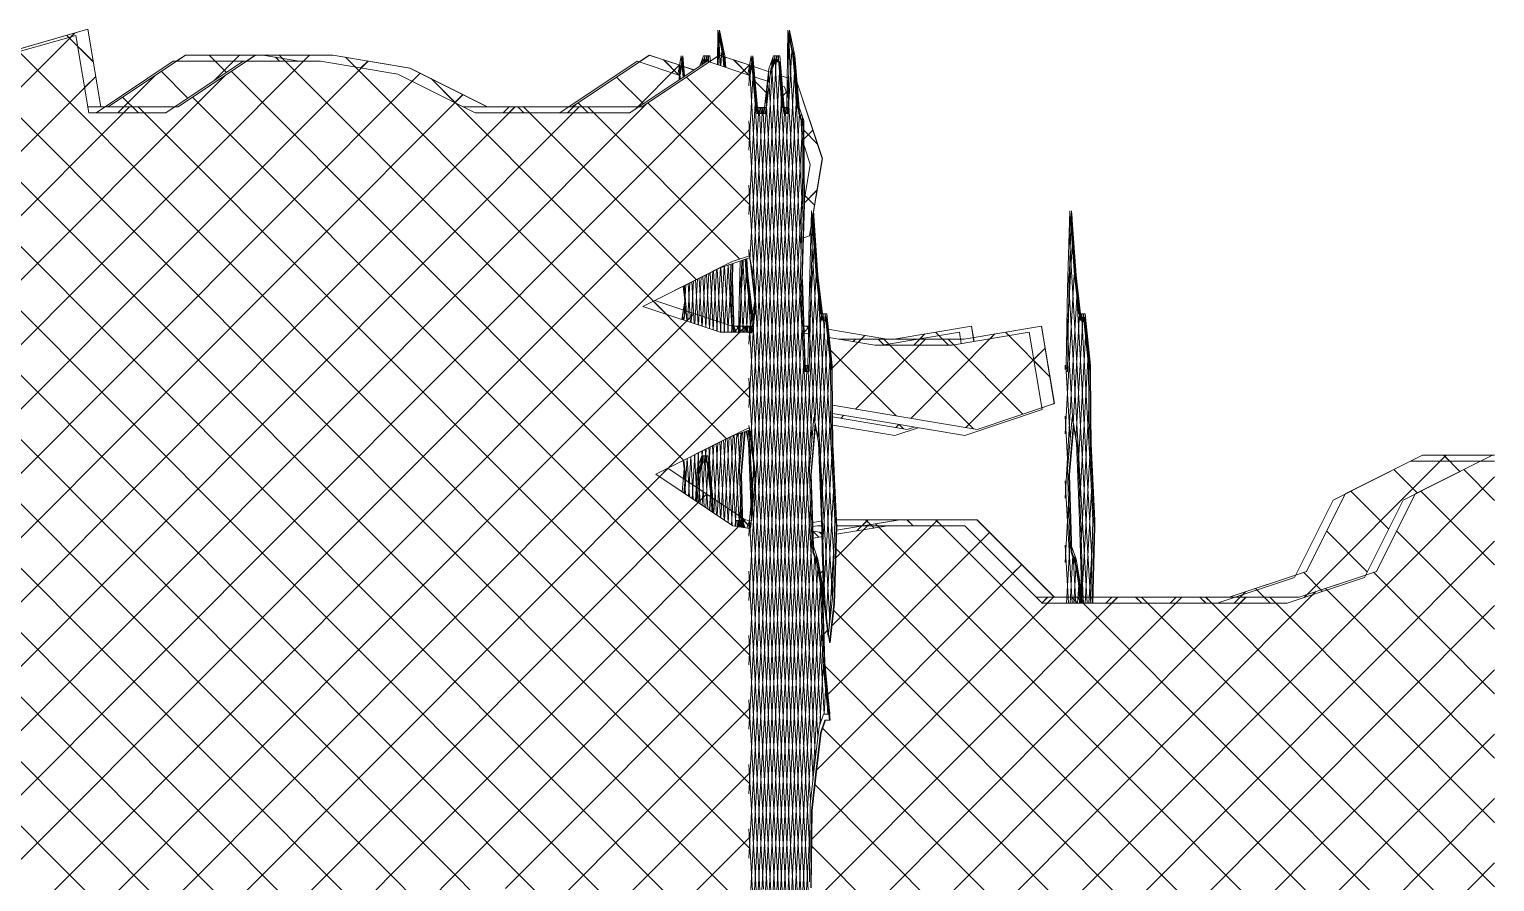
# Model space of a CAD drawing. Header units: millimetres. Extents: x -35517 to 139323, y -3702 to 5999.
# Drawn here: x 3886 to 5672, y 4961 to 5999 of the extents above; entities that cross this region are included whole.
import ezdxf

# ---------------------------------------------------------------- set-up
doc = ezdxf.new("R2010")
doc.units = ezdxf.units.MM
doc.layers.add('G-IMPT', color=8, linetype='Continuous', lineweight=5)
doc.layers.add('L-PLNT', color=71, linetype='Continuous', lineweight=5)

# ---------------------------------------------------------------- blocks, each defined once
blk = doc.blocks.new('SVA_Shades of Green Tree - Australian_Tree_based_on_Leopard_Tree_2901-V130-GENERAL NORTH ELEVATION')
at = {"layer": 'G-IMPT'}
for p, q in [((5153.4, 5747.5), (5154.8, 5771.2)), ((5156.8, 5768.1), (5157, 5771.2)), ((5179.6, 5304.6), (5153.6, 5753.8)), ((5150.2, 5613.9), (5157.2, 5735.5)), ((5159.3, 5732.4), (5159.5, 5735.5)), ((5148.5, 5506.4), (5159.7, 5699.9)), ((5175.3, 5299.8), (5152.1, 5701.6)), ((5161.8, 5696.8), (5161.9, 5699.9)), ((5148.5, 5427.9), (5162.7, 5673.7)), ((5181.2, 5355.2), (5162.8, 5673.3)), ((5164.7, 5669.4), (5165, 5673.7)), ((5165.7, 5660.6), (5165, 5673.3)), ((5158, 5521), (5150.8, 5645)), ((5158.3, 5519), (5166.1, 5652.3)), ((5161.7, 5499.4), (5170.6, 5652.3)), ((5167.8, 5644.9), (5168.3, 5652.3)), ((5179.6, 5461.4), (5168.5, 5652.3)), ((5171.2, 5644.9), (5170.8, 5652.3)), ((5172.4, 5644.9), (5172.8, 5652.3)), ((5163.9, 5458.3), (5173.5, 5624.4)), ((5175.5, 5620.4), (5175.7, 5624.4)), ((5165.7, 5411.3), (5176.4, 5595.9)), ((5177.1, 5582.5), (5176.3, 5597.1)), ((5178.4, 5591.9), (5178.6, 5595.9)), ((5179.3, 5582.5), (5178.5, 5597.1)), ((5148.5, 5584.8), (5148.8, 5589.4)), ((5154.7, 5499.6), (5149.5, 5589.4)), ((5150.7, 5584.9), (5151, 5589.4)), ((5167.3, 5360.2), (5177.6, 5537.4)), ((5152, 5468.2), (5148.5, 5527.6)), ((5181.8, 5461.4), (5180.4, 5486.2)), ((5168.8, 5307.9), (5178.7, 5479.2)), ((5180.8, 5477), (5181, 5479.2)), ((5157.2, 5299.8), (5148.5, 5449.1)), ((5172.9, 5299.8), (5180.8, 5436.5)), ((5182.9, 5434.2), (5183, 5436.5)), ((5148.5, 5349.5), (5152.7, 5422.5)), ((5152.6, 5299.8), (5148.5, 5370.7)), ((5150.2, 5299.8), (5154.3, 5370.2)), ((5170.8, 5299.8), (5167.3, 5359.9)), ((5177.4, 5299.8), (5181.8, 5375)), ((5154.7, 5299.8), (5158.1, 5358.3)), ((5161.7, 5299.8), (5158.4, 5357.5)), ((5159.3, 5299.8), (5161.7, 5342.2)), ((5160, 5352.2), (5160.3, 5358.3)), ((5161.1, 5349.1), (5160.6, 5357.5)), ((5163.6, 5337.2), (5163.9, 5342.2)), ((5165.5, 5313.1), (5164.8, 5324.3)), ((5167.7, 5313.1), (5167, 5324.3)), ((5163.8, 5299.8), (5165.1, 5322.6)), ((5167.1, 5317.6), (5167.3, 5322.6))]:
    blk.add_line(p, q, dxfattribs=at)
at = {"layer": 'G-IMPT', "flags": 128}
for points in [[(5179, 5299.8), (5179.8, 5306.3), (5182.5, 5400.7), (5178, 5495.1), (5177.1, 5589.4), (5170.7, 5652.3), (5165.2, 5652.3), (5159.8, 5699.5), (5154.3, 5778.1), (5151.6, 5683.8), (5149.7, 5589.4), (5148.5, 5589.4)], [(5179.4, 5582), (5179.3, 5589.4), (5172.9, 5652.3), (5167.4, 5652.3), (5162, 5699.5), (5156.5, 5778.1), (5156.3, 5770.7)], [(5165.9, 5299.8), (5165.2, 5322.1), (5159.8, 5353.5), (5154.3, 5369.3), (5151.6, 5463.6), (5157, 5526.5), (5162.5, 5495.1), (5166.1, 5400.7), (5168.9, 5306.3), (5169.6, 5299.8)], [(5184.7, 5397.6), (5184.7, 5400.7), (5180.2, 5493.9)], [(5168.1, 5299.8), (5167.4, 5322.1), (5162, 5353.5), (5156.5, 5369.3), (5154, 5457)]]:
    blk.add_lwpolyline(points, dxfattribs=at)
at = {"layer": 'L-PLNT'}
for p, q in [((5155.9, 5770.7), (5153.1, 5676.4)), ((5161.3, 5692.1), (5155.9, 5770.7)), ((5156.6, 5770.7), (5155.9, 5770.7)), ((5156.6, 5770.7), (5162.1, 5692.1)), ((5166.8, 5644.9), (5161.3, 5692.1)), ((5162.1, 5692.1), (5161.3, 5692.1)), ((5162.1, 5692.1), (5167.6, 5644.9)), ((5153.1, 5676.4), (5151.3, 5582)), ((5172.3, 5644.9), (5166.8, 5644.9)), ((5178.7, 5582), (5172.3, 5644.9)), ((5173, 5644.9), (5172.3, 5644.9)), ((5173, 5644.9), (5179.4, 5582)), ((5151.3, 5582), (5149.3, 5582)), ((5179.6, 5487.7), (5178.7, 5582)), ((5179.4, 5582), (5178.7, 5582)), ((5179.4, 5582), (5180.3, 5487.7)), ((5153.1, 5456.2), (5158.6, 5519.1)), ((5159.1, 5516.3), (5153.9, 5456.2)), ((5158.6, 5519.1), (5164.1, 5487.7)), ((5164.1, 5487.7), (5167.7, 5393.3)), ((5184.1, 5393.3), (5179.6, 5487.7)), ((5180.3, 5487.7), (5179.6, 5487.7)), ((5180.3, 5487.7), (5184.9, 5393.3)), ((5155.9, 5361.9), (5153.1, 5456.2)), ((5153.9, 5456.2), (5153.1, 5456.2)), ((5153.9, 5456.2), (5156.6, 5361.9)), ((5167.7, 5393.3), (5170.4, 5299.8)), ((5181.4, 5299.8), (5184.1, 5393.3)), ((5184.9, 5393.3), (5182.2, 5299.8)), ((5184.9, 5393.3), (5184.1, 5393.3)), ((5161.3, 5346.1), (5155.9, 5361.9)), ((5156.6, 5361.9), (5155.9, 5361.9)), ((5156.6, 5361.9), (5162.1, 5346.1)), ((5166.8, 5314.7), (5161.3, 5346.1)), ((5162.1, 5346.1), (5161.3, 5346.1)), ((5162.1, 5346.1), (5167.6, 5314.7)), ((5167.2, 5299.8), (5166.8, 5314.7)), ((5167.6, 5314.7), (5166.8, 5314.7)), ((5167.6, 5314.7), (5168, 5299.8))]:
    blk.add_line(p, q, dxfattribs=at)
blk = doc.blocks.new('SVA_Shades of Green Tree - Australian_Tree_based_on_Leopard_Tree_2901-V131-GENERAL NORTH ELEVATION')
at = {"layer": 'G-IMPT'}
for p, q in [((3676.2, 5728.9), (3941.3, 5994.5)), ((3934.1, 5989.3), (3931.6, 5991.8)), ((3964.1, 5959.5), (3931.8, 5991.8)), ((3936.7, 5990.1), (3941.2, 5994.5)), ((4810, 5958.6), (4811.9, 5991)), ((4826.7, 5728.1), (4811.4, 5993.7)), ((4814.1, 5984.2), (4813.6, 5993.7)), ((4813.8, 5985.7), (4814.1, 5991)), ((3373.5, 5112), (4227.7, 5967.7)), ((4763.8, 5080), (3870.9, 5974.4)), ((3963.9, 5959.5), (3944.8, 5978.6)), ((4198, 5960.3), (4190.6, 5967.7)), ((4683.5, 5474.1), (4190.7, 5967.7)), ((4220.2, 5960.3), (4227.6, 5967.7)), ((4763, 5067.7), (4815.4, 5973.5)), ((4768.3, 5473.2), (4796.9, 5966.9)), ((4844.3, 5111.2), (4794.7, 5966.9)), ((4797.4, 5959.5), (4797, 5966.9)), ((4798.7, 5959.5), (4799.1, 5966.9)), ((4817.4, 5968.2), (4817.7, 5973.5)), ((3425.7, 5085.9), (4298.9, 5960.5)), ((3495.6, 4685.3), (4763.6, 5955.5)), ((4763.8, 5001.5), (3818.5, 5948.4)), ((4763.8, 5315.3), (4132.1, 5948)), ((4283.3, 5953.3), (4271.5, 5965.1)), ((4735.7, 5500.2), (4271.6, 5965.1)), ((4290.3, 5952.1), (4298.7, 5960.5)), ((4762.9, 5943.4), (4744.5, 5961.8)), ((4763.6, 5942.9), (4744.7, 5961.8)), ((4754.3, 5946.3), (4763.5, 5955.5)), ((4763, 5930.4), (4764.8, 5961)), ((4837.2, 4684.5), (4763.7, 5954.7)), ((4765.3, 5499.4), (4792.2, 5964.2)), ((4766, 5951.8), (4765.9, 5954.7)), ((4766.6, 5955.3), (4767, 5961)), ((4768.6, 5953.8), (4790.2, 5946.6)), ((4768.6, 5953.8), (4790.2, 5946.6)), ((4841.3, 5085), (4790.6, 5959.7)), ((4793.1, 5954.9), (4792.8, 5959.7)), ((4794, 5957.5), (4794.4, 5964.2)), ((3321.3, 5138.2), (4125, 5943.3)), ((3477.9, 5059.8), (4362.5, 5945.8)), ((3643.1, 5617.4), (3967, 5941.8)), ((3953.2, 5928.2), (3966.9, 5941.8)), ((4352.5, 5936), (4362.3, 5945.8)), ((4405.2, 5909.6), (4375.8, 5939.1)), ((4763.8, 5550.5), (4375.9, 5939.1)), ((4763.8, 5864.3), (4687.1, 5941)), ((4763, 4989.3), (4818.5, 5947.5)), ((4763, 5303), (4800.3, 5947.1)), ((4763, 5852), (4768.1, 5940.2)), ((4763, 5538.3), (4786.2, 5938.2)), ((4770.1, 5936.6), (4770.3, 5940.2)), ((4786.5, 5919.9), (4770.1, 5936.3)), ((4838.2, 5058.9), (4786.9, 5945)), ((4788.1, 5934.1), (4788.4, 5938.2)), ((4789.2, 5943.7), (4789.1, 5945)), ((4847.3, 5137.3), (4800.7, 5942.4)), ((4802.3, 5943.5), (4802.5, 5947.1)), ((4802.4, 5942.6), (4811.5, 5939.5)), ((4802.4, 5942.5), (4811.5, 5939.5)), ((4804, 5924.3), (4802.9, 5942.4)), ((4828.7, 5616.5), (4809.9, 5941)), ((4828.3, 5780.4), (4818.8, 5944.3)), ((4820.5, 5943.9), (4820.7, 5947.5)), ((4822, 5926.2), (4821, 5944.3)), ((3495.7, 4999.1), (4414.7, 5919.7)), ((4741.3, 4945.6), (3771.6, 5917)), ((4763.8, 5236.8), (4085.1, 5916.6)), ((4404.7, 5909.8), (4414.5, 5919.7)), ((4763, 5224.6), (4803, 5915.8)), ((4765, 4944.8), (4821.2, 5916.2)), ((4837.2, 4998.3), (4783.9, 5918.8)), ((4786.2, 5917.5), (4786.1, 5918.8)), ((4804.5, 5918), (4811.4, 5924.9)), ((4805, 5912.2), (4805.2, 5915.8)), ((4808.7, 5922.3), (4811.4, 5925)), ((4823.2, 5912.5), (4823.4, 5916.2)), ((3260.9, 5156.1), (4008.3, 5904.8)), ((3353.9, 4778.7), (4478.1, 5904.8)), ((3398.1, 4744.6), (4556.4, 5904.8)), ((3442.3, 4710.4), (4638.4, 5908.5)), ((4689.1, 4919.5), (3712.3, 5898)), ((4000.8, 5897.4), (4008.2, 5904.8)), ((4025.9, 5897.4), (4018.5, 5904.8)), ((4763.8, 5158.4), (4018.6, 5904.8)), ((4470.6, 5897.4), (4478, 5904.8)), ((4495.7, 5897.4), (4488.3, 5904.8)), ((4698.8, 5694.1), (4488.4, 5904.8)), ((4548.9, 5897.4), (4556.3, 5904.8)), ((4574, 5897.4), (4566.6, 5904.8)), ((4752, 5719.2), (4566.7, 5904.8)), ((4763.8, 5785.8), (4640.1, 5909.7)), ((4763, 5773.6), (4770.8, 5908.8)), ((4763, 5146.2), (4806.9, 5904)), ((4764.3, 5718.3), (4775.1, 5904)), ((4767.4, 5693.2), (4779.6, 5904)), ((4768, 4918.7), (4824.6, 5897.1)), ((4840.3, 4709.6), (4770.9, 5907.7)), ((4772.8, 5905.2), (4773, 5908.8)), ((4773.8, 5896.6), (4773.1, 5907.7)), ((4842.9, 4743.7), (4775.7, 5904)), ((4776.9, 5896.6), (4777.3, 5904)), ((4778.3, 5896.6), (4777.9, 5904)), ((4845.4, 4777.9), (4780.2, 5904)), ((4781.4, 5896.6), (4781.8, 5904)), ((4782.9, 5896.6), (4782.4, 5904)), ((4809.8, 5896.6), (4806, 5900.3)), ((4850.8, 5155.2), (4807.5, 5904)), ((4808.7, 5896.6), (4809.1, 5904)), ((4810.1, 5896.6), (4809.7, 5904)), ((4826.5, 5891.1), (4826.9, 5897.1)), ((3874.5, 4986.5), (4763.8, 5877.2)), ((4815.2, 4985.6), (4763, 5887.8)), ((4828, 5863.7), (4826.3, 5892.3)), ((4829, 5883.9), (4828.5, 5892.3)), ((4638.6, 4891.6), (3656.7, 5875.2)), ((4770.9, 4890.8), (4827.9, 5874.3)), ((4846.9, 5859.4), (4830.1, 5876.2)), ((4846.8, 5859.4), (4830.1, 5876.1)), ((4830.2, 5865.5), (4841.1, 5876.4)), ((4830.2, 5865.3), (4841.2, 5876.4)), ((4588.5, 4863.4), (3645.5, 5808)), ((4811.9, 4965), (4763, 5809.3)), ((4773.8, 4862.5), (4828.5, 5807.1)), ((3932.2, 4965.8), (4763.8, 5798.8)), ((4843.2, 5784.7), (4830.9, 5797)), ((4831, 5787.8), (4846.1, 5803)), ((4831, 5787.7), (4846.3, 5803)), ((4843.1, 5784.7), (4831.6, 5796.2)), ((4838.7, 5747.5), (4840.1, 5771.2)), ((4842.1, 5768.1), (4842.3, 5771.2)), ((4864.9, 5304.6), (4838.9, 5753.8)), ((4835.5, 5613.9), (4842.5, 5735.5)), ((4844.6, 5732.4), (4844.8, 5735.5)), ((4763.4, 5723.6), (4763, 5730.9)), ((4198.6, 4861.9), (3361.1, 5700.7)), ((4796.4, 4861), (4845, 5699.9)), ((4861.9, 5278.5), (4837.4, 5701.6)), ((4847.1, 5697.4), (4847.2, 5699.9)), ((4381.1, 4992.7), (3684.7, 5690.3)), ((4785.8, 4991.9), (4826.2, 5689.4)), ((4828.4, 5688.1), (4828.5, 5689.4)), ((4180.1, 4801.9), (3309, 5674.5)), ((4662.4, 5651.9), (4646.5, 5667.9)), ((4797.5, 4801), (4848, 5673.7)), ((4866.5, 5355.2), (4848.1, 5673.3)), ((4850, 5669.4), (4850.3, 5673.7)), ((4851, 5660.6), (4850.3, 5673.3)), ((3956, 4911.2), (4696.4, 5652.9)), ((4687.1, 5643.7), (4696.3, 5652.9)), ((4810.5, 4910.4), (4767.6, 5652.1)), ((4769.9, 5649.2), (4769.8, 5652.1)), ((4843.3, 5521), (4836.1, 5645)), ((4843.6, 5519), (4851.3, 5652.3)), ((4847, 5499.4), (4855.9, 5652.3)), ((4853.1, 5644.9), (4853.6, 5652.3)), ((4864.9, 5461.4), (4853.8, 5652.3)), ((4856.5, 5644.9), (4856.1, 5652.3)), ((4857.7, 5644.9), (4858.1, 5652.3)), ((4312.3, 4983.2), (3656.2, 5640.4)), ((3950.8, 4827.6), (4759.3, 5637.4)), ((4751.8, 5630.1), (4759.2, 5637.4)), ((4762.6, 5630.1), (4755.2, 5637.4)), ((4763.8, 5629), (4755.3, 5637.4)), ((4759.2, 5630.1), (4759.6, 5636.6)), ((4759.7, 5630.1), (4759.4, 5636.5)), ((4761.4, 5630.1), (4761.8, 5636.6)), ((4762, 5630.1), (4761.6, 5636.5)), ((4762.9, 5615.6), (4764.1, 5636.6)), ((4810.8, 4826.7), (4763.9, 5636.6)), ((4765.9, 5629.2), (4766.4, 5636.6)), ((4766.5, 5629.6), (4766.1, 5636.6)), ((4789.8, 4982.4), (4827.9, 5639.5)), ((4830, 5638.2), (4830.1, 5639.5)), ((4830.1, 5637.4), (4836.9, 5637.4)), ((4830.1, 5637.4), (4837, 5637.4)), ((4830.3, 5630.3), (4837.4, 5637.4)), ((4830.3, 5630.1), (4837.5, 5637.4)), ((4837.6, 5633.3), (4833.5, 5637.4)), ((4837.6, 5633.4), (4833.6, 5637.4)), ((4960.4, 5525.1), (5063, 5628)), ((5057, 5622), (5062.9, 5628)), ((5079.9, 5625.9), (5075.7, 5630.1)), ((5130, 5575.8), (5075.8, 5630.1)), ((4830.9, 5616.5), (4830.6, 5621.6)), ((4849.2, 5458.3), (4858.8, 5624.4)), ((4860.8, 5620.4), (4861, 5624.4)), ((4942.8, 5528.1), (4861.9, 5609.1)), ((4864.3, 5585.8), (4904.6, 5626.2)), ((4893.2, 5536.3), (4978.5, 5621.7)), ((4896.1, 5617.7), (4904.5, 5626.2)), ((4934.9, 5614.3), (4926.7, 5622.5)), ((5036.8, 5512.4), (4926.9, 5622.5)), ((4971, 5614.3), (4978.4, 5621.7)), ((5011.9, 5615.6), (5005.8, 5621.7)), ((5097.2, 5530.3), (5005.9, 5621.7)), ((5027.5, 5513.9), (5124.2, 5610.8)), ((5110.4, 5597.2), (5124.1, 5610.8)), ((4851, 5411.3), (4861.7, 5595.9)), ((4862.4, 5582.5), (4861.6, 5597.1)), ((4863.7, 5591.9), (4863.9, 5595.9)), ((4864.6, 5582.5), (4863.8, 5597.1)), ((5129.9, 5575.8), (5110.8, 5595)), ((4231.4, 4907.3), (3549.7, 5590.3)), ((4271.9, 4945.3), (3627.7, 5590.5)), ((4769.3, 5464.2), (4763, 5574.1)), ((4792.2, 4944.4), (4829.5, 5589.6)), ((4794.5, 4906.5), (4834.1, 5589.4)), ((4837.2, 5468.2), (4830.2, 5589.4)), ((4831.7, 5588.3), (4831.8, 5589.6)), ((4832.9, 5582), (4832.4, 5589.4)), ((4840, 5499.6), (4834.8, 5589.4)), ((4835.9, 5582), (4836.3, 5589.4)), ((4665.5, 5465.1), (4763.8, 5563.5)), ((4852.6, 5360.2), (4862.9, 5537.4)), ((5134.5, 5542.8), (5135.2, 5543.6)), ((5134.6, 5542.8), (5135.4, 5543.6)), ((4867.1, 5461.4), (4865.7, 5486.2)), ((4703.7, 5420.8), (4701.1, 5466.3)), ((4701.8, 5422.1), (4705, 5477.4)), ((4703.6, 5461.5), (4703.3, 5466.3)), ((4708.5, 5417.7), (4705, 5477.5)), ((4706.1, 5419.2), (4709.6, 5479.3)), ((4706.8, 5470.7), (4707.2, 5477.4)), ((4707.5, 5471.9), (4707.2, 5477.5)), ((4713.2, 5414.5), (4709.4, 5479.3)), ((4711.4, 5471.9), (4711.8, 5479.3)), ((4712.1, 5471.9), (4711.6, 5479.3)), ((4854.1, 5307.9), (4864, 5479.2)), ((4866.1, 5477), (4866.2, 5479.2)), ((3977.9, 4776.3), (4664.6, 5464.2)), ((4654.2, 5453.9), (4664.5, 5464.2)), ((4710.5, 5416.3), (4713.1, 5461.8)), ((4715.1, 5457.6), (4715.4, 5461.8)), ((4809.2, 4775.5), (4769.4, 5463.4)), ((4985.9, 4766.4), (5672.1, 5453.8)), ((5672.1, 5424.9), (5634.5, 5462.7)), ((4006.1, 4726.1), (4711.6, 5432.8)), ((4699, 5424), (4698.4, 5433.7)), ((4701.2, 5422.5), (4711.5, 5432.8)), ((4714.9, 5413.4), (4716.2, 5435.7)), ((4718.1, 5431.4), (4718.4, 5435.7)), ((4807.6, 4725.3), (4766.7, 5432)), ((4857.1, 5281), (4866.1, 5436.5)), ((4868.2, 5434.2), (4868.3, 5436.5)), ((5672.1, 5346.5), (5582.3, 5436.5)), ((3941.5, 4962.5), (3481.4, 5423.3)), ((4811.4, 4961.7), (4838, 5422.5)), ((4357.3, 4999.5), (4758.7, 5401.5)), ((4750, 5393.1), (4750.5, 5400.7)), ((4750.1, 5393.1), (4758.5, 5401.5)), ((4750.8, 5393), (4750.3, 5400.7)), ((4765.2, 5392.2), (4750.6, 5406.7)), ((4765.2, 5392.3), (4750.8, 5406.7)), ((4752.3, 5393.3), (4752.7, 5400.7)), ((4753, 5393.3), (4752.5, 5400.7)), ((4754.5, 5392.3), (4754.7, 5395.8)), ((4755.4, 5392.2), (4755.2, 5394.4)), ((4756.7, 5392), (4757, 5395.8)), ((4757.6, 5391.8), (4757.4, 5394.4)), ((4766.2, 5400.7), (4762.8, 5391)), ((4763, 5381.4), (4764.4, 5405.9)), ((4787.2, 4998.7), (4763.9, 5400.7)), ((4864.3, 5272.1), (4993.6, 5401.6)), ((4869.1, 5355.3), (4908.9, 5395.2)), ((4902.9, 5389.3), (4908.8, 5395.2)), ((4921.5, 5392.4), (4917.3, 5396.6)), ((5407.7, 4905.5), (4917.4, 5396.6)), ((4986.1, 5394.2), (4993.4, 5401.6)), ((4998.1, 5394.2), (4990.7, 5401.6)), ((5459.9, 4931.7), (4990.8, 5401.6)), ((4841.2, 5387.8), (4852.7, 5385.8)), ((4841.2, 5387.7), (4852.6, 5385.8)), ((4853.3, 5382.3), (4849.2, 5386.4)), ((4853.3, 5382.4), (4849.4, 5386.4)), ((4858.8, 5188.2), (5056.5, 5386.2)), ((5045.4, 5375.2), (5056.4, 5386.2)), ((5672.1, 5268.1), (5552.7, 5387.8)), ((4817.2, 4984.8), (4839.6, 5370.2)), ((4841.8, 5370.1), (4841.8, 5370.2)), ((4857.3, 5279.6), (4852.6, 5359.9)), ((4861.1, 5272.1), (4867.1, 5375)), ((5355.5, 4879.4), (4869.4, 5366.3)), ((5027.6, 4729.8), (5672.1, 5375.4)), ((4818.4, 4926), (4843.4, 5358.3)), ((4819.5, 4867.2), (4847, 5342.2)), ((4854.8, 5164.8), (4843.7, 5357.5)), ((4845.3, 5352.2), (4845.6, 5358.3)), ((4845.8, 5096.7), (5095.7, 5347)), ((4846.4, 5349.1), (4845.9, 5357.5)), ((4848.9, 5337.2), (4849.2, 5342.2)), ((4849.2, 5335.4), (4854.5, 5340.7)), ((5084.5, 5336), (5095.6, 5347)), ((4418.2, 4982.1), (4763.8, 5328.2)), ((4783.7, 4981.3), (4763, 5338.8)), ((4850.8, 5313.1), (4850.1, 5324.3)), ((4853, 5313.1), (4852.3, 5324.3)), ((5672.1, 5189.6), (5524.6, 5337.5)), ((4823, 4848.7), (4850.4, 5322.6)), ((4839.7, 5012.2), (5134.9, 5307.8)), ((4845.8, 4939.8), (5212.6, 5307.2)), ((4852.3, 5317.6), (4852.6, 5322.6)), ((4883.2, 4898.8), (5290.9, 5307.2)), ((4925.7, 4863), (5369.2, 5307.2)), ((4961.1, 4820.1), (5454.2, 5314)), ((5126.8, 5299.8), (5134.7, 5307.8)), ((5170.6, 5299.8), (5163.2, 5307.2)), ((5672.1, 4797.5), (5163.3, 5307.2)), ((5205, 5299.8), (5212.4, 5307.2)), ((5248.9, 5299.8), (5241.5, 5307.2)), ((5672.1, 4875.9), (5241.6, 5307.2)), ((5283.3, 5299.8), (5290.7, 5307.2)), ((5327.2, 5299.8), (5319.8, 5307.2)), ((5672.1, 4954.4), (5319.9, 5307.2)), ((5361.6, 5299.8), (5369, 5307.2)), ((5405.5, 5299.8), (5398.1, 5307.2)), ((5672.1, 5032.8), (5398.2, 5307.2)), ((5450.4, 5310.2), (5454.1, 5314)), ((5467.6, 5316), (5465.7, 5317.9)), ((5672.1, 5111.2), (5465.8, 5317.9)), ((4855.9, 5301.4), (4853.1, 5304.2)), ((5338.1, 4818.4), (4866.5, 5290.8)), ((5094.2, 4718), (5672.1, 5297)), ((4841.1, 5083.9), (4852, 5271.2)), ((4780.9, 4951.2), (4763, 5260.3)), ((4854.4, 5262.1), (4859.4, 5267.2)), ((4466.5, 4952), (4763.8, 5249.8)), ((4849.6, 5151.7), (4853.7, 5222.9)), ((5329.4, 4748.7), (4855.5, 5223.4)), ((4855.7, 5219), (4855.9, 5222.9)), ((5134.8, 4680.3), (5672.1, 5218.6)), ((4778.9, 4906.4), (4763, 5181.9)), ((4854.9, 5164.8), (4856.6, 5194.4)), ((4858.6, 5190.5), (4858.8, 5194.4)), ((4500.1, 4907.2), (4763.8, 5171.4)), ((4859.4, 5164.8), (4859, 5170.9)), ((4859.4, 5164.8), (4859.5, 5165.9)), ((4861.6, 5164.8), (4861.2, 5170.9)), ((4861.7, 5164.8), (4861.7, 5165.9)), ((5373.8, 4625.8), (4853, 5147.4)), ((5462.7, 4930.4), (5672.1, 5140.1)), ((4533.6, 4862.4), (4763.8, 5092.9)), ((4777, 4861.6), (4763, 5103.5)), ((5351.4, 4569.8), (4843.7, 5078.4)), ((5516, 4905.3), (5672.1, 5061.7)), ((4770.6, 4893.9), (4763, 5025.1)), ((4827, 4840.2), (4837.4, 5019.7)), ((4644.2, 4894.7), (4763.8, 5014.5)), ((5131.7, 4711.4), (4839.7, 5003.9)), ((4189.1, 4831), (4357.3, 4999.5)), ((4541.1, 4832.5), (4381.1, 4992.7)), ((4776.6, 4831.6), (4785.8, 4991.9)), ((4797, 4830.1), (4787.2, 4998.7)), ((4810.7, 4871.2), (4817.2, 4984.8)), ((4818.2, 4934.2), (4815.2, 4985.6)), ((3664.1, 4697.3), (3932.2, 4965.8)), ((4167.6, 4731.1), (4418.2, 4982.1)), ((4503.2, 4792), (4312.3, 4983.2)), ((4778.8, 4791.2), (4789.8, 4982.4)), ((4798.2, 4730.2), (4783.7, 4981.3)), ((5569.2, 4880.2), (5672.1, 4983.3)), ((3958.1, 4945.8), (3941.5, 4962.5)), ((4810.4, 4945), (4811.4, 4961.7)), ((4827.4, 4696.4), (4811.9, 4965))]:
    blk.add_line(p, q, dxfattribs=at)
at = {"layer": 'G-IMPT', "flags": 128}
for points in [[(3847.5, 5967.7), (3957.5, 5999.2), (3973.2, 5904.8), (4067.4, 5904.8), (4161.6, 5967.7), (4255.9, 5967.7), (4350.1, 5952), (4444.4, 5904.8), (4632.8, 5904.8), (4727.1, 5967.7), (4766.5, 5954.5)], [(3839, 5962.1), (3847.4, 5967.7), (3957.3, 5999.2), (3973, 5904.8), (4063.7, 5904.8)], [(4836.8, 4960.4), (4837.8, 5054.7), (4843.2, 5101.9), (4848.7, 5149.1), (4854.2, 5164.8), (4859.6, 5164.8), (4853.2, 5227.7), (4850.5, 5322.1), (4845, 5353.5), (4839.6, 5369.3), (4836.8, 5463.6), (4842.3, 5526.5), (4847.8, 5495.1), (4851.4, 5400.7), (4854.2, 5306.3), (4859.6, 5259.2), (4865.1, 5306.3), (4867.8, 5400.7), (4863.3, 5495.1), (4862.4, 5589.4), (4856, 5652.3), (4850.5, 5652.3), (4845, 5699.5), (4839.6, 5778.1), (4836.8, 5683.8), (4835, 5589.4), (4829.6, 5589.4), (4825.9, 5699.5), (4828.6, 5793.9), (4827.7, 5888.2), (4822.3, 5904), (4816.8, 5966.9), (4810.4, 5998.3), (4809.5, 5904), (4804, 5904), (4798.6, 5966.9), (4793.1, 5966.9), (4787.6, 5951.1), (4782.2, 5904), (4771.2, 5904), (4765.8, 5966.9), (4761.8, 5943.8)], [(4830, 5880.8), (4829.9, 5888.2), (4824.5, 5904), (4819, 5966.9), (4812.6, 5998.3), (4812.6, 5990.9)], [(4150.4, 5960.3), (4161.5, 5967.7), (4255.8, 5967.7), (4350, 5952), (4444.2, 5904.8), (4629.1, 5904.8)], [(4714.7, 5959.5), (4727, 5967.7), (4766.5, 5954.5)], [(4811.2, 5904), (4806.3, 5904), (4800.8, 5966.9), (4795.3, 5966.9), (4789.9, 5951.1), (4784.4, 5904), (4773.5, 5904), (4768, 5966.9), (4763.9, 5943.1)], [(4821.2, 5936.3), (4852.6, 5841.9), (4836.9, 5747.5), (4829.8, 5745.2)], [(4821.3, 5936.3), (4852.7, 5841.9), (4837, 5747.5), (4829.8, 5745.1)], [(4864.6, 5582), (4864.6, 5589.4), (4858.2, 5652.3), (4852.7, 5652.3), (4847.3, 5699.5), (4841.8, 5778.1), (4841.6, 5770.7)], [(4763.8, 5723.1), (4742.8, 5716.1), (4648.6, 5668.9), (4742.8, 5637.4), (4767.9, 5637.4)], [(4763, 5726), (4764.9, 5715.2), (4770.3, 5668.1), (4764.9, 5636.6), (4759.4, 5636.6), (4757.1, 5630.1)], [(4836.8, 5589.4), (4831.8, 5589.4), (4828.3, 5694.2)], [(4648.5, 5668.9), (4742.7, 5637.4), (4767.9, 5637.4)], [(4771.7, 5663), (4767.1, 5636.6), (4761.6, 5636.6), (4759.3, 5630.1)], [(4745.3, 5630.1), (4743, 5636.6), (4742.9, 5630.1)], [(4747.5, 5630.1), (4745.2, 5636.6), (4745.2, 5630.1)], [(4859.4, 5633.7), (4931.3, 5621.7), (5025.5, 5621.7), (5119.8, 5637.4), (5135.5, 5543.1), (5041.2, 5511.6), (4947, 5527.4), (4865.1, 5541)], [(4859.5, 5633.7), (4931.1, 5621.7), (5025.4, 5621.7), (5119.6, 5637.4), (5135.3, 5543.1), (5120.3, 5538.1)], [(4763.8, 5513.4), (4758.5, 5511.6), (4664.3, 5464.5), (4758.5, 5401.6), (4766.2, 5400.3)], [(4763, 5516.3), (4764, 5510.8), (4769.4, 5463.6), (4764, 5400.7), (4760.7, 5391.3)], [(4869.9, 5397.6), (4870, 5400.7), (4865.5, 5493.9)], [(4717.2, 5411.9), (4716.6, 5432.2), (4711.1, 5479.3), (4705.6, 5479.3), (4700.2, 5463.6), (4697.9, 5424.7)], [(4719.4, 5410.4), (4718.8, 5432.2), (4713.3, 5479.3), (4707.9, 5479.3), (4702.4, 5463.6), (4702, 5456.9)], [(4870, 5388.7), (4947, 5401.6), (5041.2, 5401.6), (5135.5, 5307.2), (5433.9, 5307.2), (5528.1, 5338.6), (5575.2, 5433), (5669.5, 5480.2), (5672.1, 5480.2)], [(5654.7, 5472.8), (5669.4, 5480.2), (5672.1, 5480.2)], [(4664.2, 5464.4), (4758.4, 5401.6), (4766.2, 5400.3)], [(4861.8, 5164.8), (4855.5, 5227.7), (4852.7, 5322.1), (4847.3, 5353.5), (4841.8, 5369.3), (4839.2, 5457)], [(4756, 5392.1), (4753, 5400.7), (4747.6, 5400.7), (4747.1, 5393.6)], [(4758.4, 5391.7), (4755.2, 5400.7), (4749.8, 5400.7), (4749.3, 5393.3)], [(4870, 5388.7), (4946.8, 5401.6), (5041.1, 5401.6), (5135.3, 5307.2), (5433.8, 5307.2), (5514.8, 5334.2)]]:
    blk.add_lwpolyline(points, dxfattribs=at)
at = {"layer": 'L-PLNT'}
for p, q in [((3942.7, 5991.8), (3832.7, 5960.3)), ((3958.4, 5897.4), (3942.7, 5991.8)), ((4812, 5990.9), (4811.1, 5896.6)), ((4818.4, 5959.5), (4812, 5990.9)), ((4812.8, 5990.9), (4812, 5990.9)), ((4812.8, 5990.9), (4819.1, 5959.5)), ((4146.8, 5960.3), (4052.6, 5897.4)), ((4241.1, 5960.3), (4146.8, 5960.3)), ((4335.3, 5944.6), (4241.1, 5960.3)), ((4712.3, 5960.3), (4618, 5897.4)), ((4764.4, 5942.9), (4712.3, 5960.3)), ((4767.4, 5959.5), (4763.7, 5938.5)), ((4772.8, 5896.6), (4767.4, 5959.5)), ((4768.1, 5959.5), (4767.4, 5959.5)), ((4768.1, 5959.5), (4773.6, 5896.6)), ((4794.7, 5959.5), (4789.2, 5943.7)), ((4800.2, 5959.5), (4794.7, 5959.5)), ((4805.6, 5896.6), (4800.2, 5959.5)), ((4800.9, 5959.5), (4800.2, 5959.5)), ((4800.9, 5959.5), (4806.4, 5896.6)), ((4823.9, 5896.6), (4818.4, 5959.5)), ((4819.1, 5959.5), (4818.4, 5959.5)), ((4819.1, 5959.5), (4824.6, 5896.6)), ((4429.6, 5897.4), (4335.3, 5944.6)), ((4788.2, 5935), (4769.7, 5941.1)), ((4789.2, 5943.7), (4783.8, 5896.6)), ((4806.5, 5928.9), (4803.5, 5929.9)), ((4811.3, 5914.6), (4806.5, 5928.9)), ((4052.6, 5897.4), (3958.4, 5897.4)), ((4618, 5897.4), (4429.6, 5897.4)), ((4783.8, 5896.6), (4772.8, 5896.6)), ((4811.1, 5896.6), (4805.6, 5896.6)), ((4829.3, 5880.8), (4823.9, 5896.6)), ((4824.6, 5896.6), (4823.9, 5896.6)), ((4824.6, 5896.6), (4830.1, 5880.8)), ((4830.2, 5786.5), (4829.3, 5880.8)), ((4830.1, 5880.8), (4829.3, 5880.8)), ((4830.1, 5880.8), (4831, 5786.5)), ((4837.9, 5834.5), (4830.3, 5857.4)), ((4830.9, 5792.4), (4837.9, 5834.5)), ((4827.5, 5692.1), (4830.2, 5786.5)), ((4831, 5786.5), (4828.2, 5692.1)), ((4831, 5786.5), (4830.2, 5786.5)), ((4841.2, 5770.7), (4838.4, 5676.4)), ((4846.6, 5692.1), (4841.2, 5770.7)), ((4841.9, 5770.7), (4841.2, 5770.7)), ((4841.9, 5770.7), (4847.4, 5692.1)), ((4728, 5708.7), (4763.7, 5720.6)), ((4763.7, 5723.6), (4766.5, 5707.8)), ((4633.7, 5661.5), (4728, 5708.7)), ((4766.5, 5707.8), (4771.9, 5660.7)), ((4831.2, 5582), (4827.5, 5692.1)), ((4828.2, 5692.1), (4827.5, 5692.1)), ((4828.2, 5692.1), (4831.9, 5582)), ((4852.1, 5644.9), (4846.6, 5692.1)), ((4847.4, 5692.1), (4846.6, 5692.1)), ((4847.4, 5692.1), (4852.8, 5644.9)), ((4838.4, 5676.4), (4836.6, 5582)), ((4728, 5630.1), (4633.7, 5661.5)), ((4771.9, 5660.7), (4766.5, 5629.2)), ((4857.6, 5644.9), (4852.1, 5644.9)), ((4864, 5582), (4857.6, 5644.9)), ((4858.3, 5644.9), (4857.6, 5644.9)), ((4858.3, 5644.9), (4864.7, 5582)), ((4766.6, 5630.1), (4728, 5630.1)), ((4766.5, 5629.2), (4763.7, 5629.2)), ((4837.5, 5627.5), (4830.3, 5628.7)), ((5104.9, 5630.1), (5010.7, 5614.3)), ((5120.7, 5535.7), (5104.9, 5630.1)), ((4916.5, 5614.3), (4860.5, 5623.7)), ((5010.7, 5614.3), (4916.5, 5614.3)), ((4836.6, 5582), (4831.2, 5582)), ((4864.9, 5487.7), (4864, 5582)), ((4864.7, 5582), (4864, 5582)), ((4864.7, 5582), (4865.6, 5487.7)), ((4865.2, 5531.1), (4932.2, 5520)), ((4932.2, 5520), (5026.4, 5504.2)), ((5026.4, 5504.2), (5120.7, 5535.7)), ((4649.5, 5457.1), (4743.7, 5504.2)), ((4743.7, 5504.2), (4763.7, 5510.9)), ((4748.7, 5505.9), (4749.2, 5503.4)), ((4749.2, 5503.4), (4750.2, 5506.4)), ((4749.9, 5503.4), (4749.2, 5503.4)), ((4751, 5506.7), (4749.9, 5503.4)), ((4763.7, 5513.9), (4765.6, 5503.4)), ((4765.6, 5503.4), (4771, 5456.2)), ((4838.4, 5456.2), (4843.9, 5519.1)), ((4844.4, 5516.3), (4839.2, 5456.2)), ((4843.9, 5519.1), (4849.4, 5487.7)), ((4849.4, 5487.7), (4853, 5393.3)), ((4869.4, 5393.3), (4864.9, 5487.7)), ((4865.6, 5487.7), (4864.9, 5487.7)), ((4865.6, 5487.7), (4870.2, 5393.3)), ((4707.2, 5471.9), (4701.8, 5456.2)), ((4712.7, 5471.9), (4707.2, 5471.9)), ((4718.2, 5424.8), (4712.7, 5471.9)), ((4713.4, 5471.9), (4712.7, 5471.9)), ((4713.4, 5471.9), (4718.9, 5424.8)), ((5654.7, 5472.8), (5560.4, 5425.6)), ((5672.1, 5472.8), (5654.7, 5472.8)), ((4743.7, 5394.2), (4649.5, 5457.1)), ((4701.8, 5456.2), (4699.9, 5423.4)), ((4771, 5456.2), (4765.6, 5393.3)), ((4841.2, 5361.9), (4838.4, 5456.2)), ((4839.2, 5456.2), (4838.4, 5456.2)), ((4839.2, 5456.2), (4841.9, 5361.9)), ((4718.6, 5410.9), (4718.2, 5424.8)), ((4718.9, 5424.8), (4718.2, 5424.8)), ((4718.9, 5424.8), (4719.3, 5410.4)), ((5560.4, 5425.6), (5513.3, 5331.3)), ((5560.4, 5425.6), (5560.4, 5425.6)), ((4763.7, 5390.8), (4743.7, 5394.2)), ((4932.2, 5394.2), (4869.9, 5383.8)), ((5026.4, 5394.2), (4932.2, 5394.2)), ((5120.7, 5299.8), (5026.4, 5394.2)), ((4754.6, 5393.3), (4749.2, 5393.3)), ((4755.4, 5393.3), (4754.6, 5393.3)), ((4755.4, 5393.3), (4755.8, 5392.1)), ((4765.6, 5393.3), (4763.7, 5388.1)), ((4853.4, 5381), (4841.4, 5379)), ((4853, 5393.3), (4855.8, 5299)), ((4866.7, 5299), (4869.4, 5393.3)), ((4870.2, 5393.3), (4867.4, 5299)), ((4870.2, 5393.3), (4869.4, 5393.3)), ((4846.6, 5346.1), (4841.2, 5361.9)), ((4841.9, 5361.9), (4841.2, 5361.9)), ((4841.9, 5361.9), (4847.4, 5346.1)), ((4852.1, 5314.7), (4846.6, 5346.1)), ((4847.4, 5346.1), (4846.6, 5346.1)), ((4847.4, 5346.1), (4852.8, 5314.7)), ((5513.3, 5331.3), (5419.1, 5299.8)), ((4854.8, 5220.3), (4852.1, 5314.7)), ((4852.8, 5314.7), (4852.1, 5314.7)), ((4852.8, 5314.7), (4855.6, 5220.3)), ((4855.8, 5299), (4861.2, 5251.8)), ((4861.2, 5251.8), (4866.7, 5299)), ((4867.4, 5299), (4862, 5251.8)), ((4867.4, 5299), (4866.7, 5299)), ((5419.1, 5299.8), (5120.7, 5299.8)), ((4862, 5251.8), (4861.2, 5251.8)), ((4861.2, 5157.4), (4854.8, 5220.3)), ((4855.6, 5220.3), (4854.8, 5220.3)), ((4855.6, 5220.3), (4862, 5157.4)), ((4850.3, 5141.7), (4855.8, 5157.4)), ((4856.5, 5157.4), (4851, 5141.7)), ((4855.8, 5157.4), (4861.2, 5157.4)), ((4862, 5157.4), (4861.2, 5157.4)), ((4844.8, 5094.5), (4850.3, 5141.7)), ((4851, 5141.7), (4845.6, 5094.5)), ((4851, 5141.7), (4850.3, 5141.7)), ((4839.4, 5047.3), (4844.8, 5094.5)), ((4845.6, 5094.5), (4840.1, 5047.3)), ((4838.4, 4953), (4839.4, 5047.3)), ((4840.1, 5047.3), (4839.2, 4953)), ((4840.1, 5047.3), (4839.4, 5047.3))]:
    blk.add_line(p, q, dxfattribs=at)
blk = doc.blocks.new('SVA_Shades of Green Tree - Australian_Tree_based_on_Leopard_Tree_2901-V135-GENERAL NORTH ELEVATION')
at = {"layer": 'G-IMPT'}
for p, q in [((4724.7, 5958.6), (4726.6, 5991)), ((4728.3, 5955), (4726.1, 5993.7)), ((4728.8, 5984.2), (4728.3, 5993.7)), ((4728.5, 5985.7), (4728.8, 5991)), ((4112.7, 5960.3), (4105.3, 5967.7)), ((4126.4, 5946.7), (4105.4, 5967.7)), ((4111.5, 5936.7), (4142.4, 5967.7)), ((4134.9, 5960.3), (4142.3, 5967.7)), ((4709.9, 5958.7), (4709.5, 5966.9)), ((4711.2, 5959.6), (4711.6, 5966.9)), ((4712.1, 5960.2), (4711.7, 5966.9)), ((4713.4, 5959.9), (4713.8, 5966.9)), ((4729.1, 5954.7), (4730.2, 5973.5)), ((4732.1, 5968.2), (4732.4, 5973.5)), ((4079.4, 5915.3), (4046.8, 5948)), ((4191, 5960.3), (4186.2, 5965.1)), ((4191.1, 5960.3), (4186.4, 5965.1)), ((4624.9, 5902), (4678.3, 5955.5)), ((4677.6, 5943.4), (4659.2, 5961.8)), ((4678.3, 5942.9), (4659.4, 5961.8)), ((4669, 5946.3), (4678.2, 5955.5)), ((4678.1, 5937.5), (4679.5, 5961)), ((4679.3, 5938.3), (4678.4, 5954.7)), ((4680.7, 5951.8), (4680.6, 5954.7)), ((4681.4, 5955.3), (4681.7, 5961)), ((4683.3, 5953.8), (4696.1, 5949.5)), ((4683.3, 5953.8), (4696.2, 5949.6)), ((4705.6, 5955.8), (4705.3, 5959.7)), ((4706.5, 5956.4), (4706.9, 5964.2)), ((4707.7, 5957.2), (4707.5, 5959.7)), ((4708.8, 5958), (4709.1, 5964.2)), ((3994, 5897.4), (4039.7, 5943.3)), ((4634.5, 5908.4), (4601.8, 5941)), ((4019, 5897.4), (3999.8, 5916.6)), ((3957.1, 5904.8), (3978.4, 5904.8)), ((4414.8, 5904.8), (4543.8, 5904.8)), ((4463.6, 5897.4), (4471, 5904.8)), ((4463.7, 5897.4), (4471.1, 5904.8)), ((4488.7, 5897.4), (4481.3, 5904.8)), ((4488.8, 5897.4), (4481.4, 5904.8)), ((4542, 5897.4), (4553.1, 5908.5)), ((4567.1, 5897.4), (4554.9, 5909.7)), ((4751.1, 5630.1), (4756.2, 5718.1)), ((4760.8, 5630.1), (4755.7, 5717.9)), ((4706.1, 5637.3), (4709.7, 5699.6)), ((4710.6, 5635.9), (4714.4, 5701.9)), ((4715.1, 5634.4), (4711.3, 5700.3)), ((4715.1, 5634.4), (4719.1, 5704.2)), ((4719.7, 5632.8), (4715.7, 5702.5)), ((4719.5, 5632.9), (4723.8, 5706.6)), ((4724.3, 5631.3), (4720.1, 5704.7)), ((4724, 5631.4), (4728.5, 5708.8)), ((4729, 5630.1), (4724.5, 5706.9)), ((4728.4, 5630.1), (4733.1, 5710.4)), ((4733.5, 5630.1), (4728.9, 5709)), ((4733, 5630.1), (4737.7, 5711.9)), ((4738, 5630.1), (4733.4, 5710.5)), ((4742.6, 5630.1), (4737.8, 5712)), ((4756.2, 5630.1), (4752.1, 5701.6)), ((4755.7, 5630.1), (4759.7, 5699.9)), ((4761.8, 5697.4), (4761.9, 5699.9)), ((4683.9, 5644.8), (4686.4, 5687.8)), ((4687.3, 5643.6), (4684.8, 5687.1)), ((4688.3, 5643.3), (4691, 5690.2)), ((4691.9, 5642.1), (4689.2, 5689.3)), ((4692.8, 5641.8), (4695.7, 5692.5)), ((4696.6, 5640.5), (4693.6, 5691.5)), ((4697.2, 5640.3), (4700.4, 5694.9)), ((4701.2, 5639), (4698, 5693.7)), ((4701.7, 5638.8), (4705.1, 5697.2)), ((4705.8, 5637.5), (4702.4, 5695.9)), ((4710.5, 5635.9), (4706.9, 5697.4)), ((4737.5, 5630.1), (4741, 5689.4)), ((4745.1, 5630.1), (4743, 5694.2)), ((4743.1, 5688.1), (4743.2, 5689.4)), ((4686.4, 5663), (4683.2, 5645)), ((4760.2, 5630.1), (4762.7, 5673.7)), ((4765.3, 5630.1), (4762.8, 5673.3)), ((4764.7, 5669.4), (4765, 5673.7)), ((4765.7, 5660.6), (4765, 5673.3)), ((4682.7, 5645.2), (4682.3, 5652.1)), ((4684.6, 5649.2), (4684.5, 5652.1)), ((4751.7, 5630.1), (4750.8, 5645)), ((4764.8, 5630.1), (4766.1, 5652.3)), ((4767.8, 5644.9), (4768.3, 5652.3)), ((4769, 5644), (4768.5, 5652.3)), ((4742.1, 5630.1), (4742.6, 5639.5)), ((4744.7, 5638.2), (4744.8, 5639.5)), ((4744.8, 5637.4), (4751.6, 5637.4)), ((4744.8, 5637.4), (4751.7, 5637.4)), ((4745, 5630.3), (4752.1, 5637.4)), ((4745, 5630.1), (4752.2, 5637.4)), ((4752.3, 5633.3), (4748.2, 5637.4)), ((4752.3, 5633.4), (4748.3, 5637.4)), ((4964.1, 5614.3), (4977.7, 5628)), ((4971.7, 5622), (4977.6, 5628)), ((4994.6, 5625.9), (4990.4, 5630.1)), ((5006.3, 5614.3), (4990.5, 5630.1)), ((4890.1, 5618.7), (4893.1, 5621.7)), ((4890.2, 5618.7), (4893.2, 5621.7)), ((4926.6, 5615.6), (4920.5, 5621.7)), ((4928, 5614.3), (4920.6, 5621.7)), ((4875.1, 5525.1), (4878.8, 5528.9)), ((4733.3, 5401.1), (4739.2, 5502)), ((4737.7, 5398.2), (4743.9, 5504.3)), ((4747.2, 5393.6), (4740.9, 5502.8)), ((4742.1, 5395.2), (4748.5, 5505.8)), ((4751.8, 5393.3), (4745.3, 5504.8)), ((4746.5, 5393.7), (4753.1, 5507.4)), ((4752, 5468.2), (4749.9, 5503.4)), ((4754.7, 5499.6), (4754.2, 5507.8)), ((4761.7, 5499.4), (4762.4, 5510.5)), ((4768.2, 5423.5), (4763.1, 5510.7)), ((4942.2, 5513.9), (4945.9, 5517.7)), ((4951.5, 5512.4), (4946.2, 5517.6)), ((4705.3, 5466.5), (4706.4, 5485.6)), ((4706.5, 5469.7), (4705.6, 5485.2)), ((4710.9, 5471.9), (4710, 5487.4)), ((4710.2, 5471.9), (4711.1, 5487.9)), ((4714.3, 5464.5), (4715.8, 5490.3)), ((4717.4, 5438.1), (4714.4, 5489.6)), ((4717.3, 5438.4), (4720.5, 5492.6)), ((4723.7, 5407.5), (4718.8, 5491.8)), ((4720.2, 5409.8), (4725.1, 5495)), ((4728.4, 5404.4), (4723.2, 5494)), ((4724.6, 5406.9), (4729.8, 5497.3)), ((4733.1, 5401.2), (4727.6, 5496.2)), ((4729, 5404), (4734.5, 5499.6)), ((4737.9, 5398.1), (4732, 5498.4)), ((4742.6, 5394.9), (4736.5, 5500.6)), ((4763.9, 5458.3), (4766.2, 5497.9)), ((4684.1, 5464.2), (4683.5, 5474.1)), ((4685.2, 5433.2), (4687.7, 5476.2)), ((4690.6, 5429.6), (4687.9, 5476.3)), ((4689.6, 5430.3), (4692.4, 5478.6)), ((4695.3, 5426.4), (4692.3, 5478.5)), ((4694, 5427.3), (4697.1, 5480.9)), ((4700, 5424.9), (4696.7, 5480.7)), ((4698.4, 5424.4), (4701.8, 5483.3)), ((4702.6, 5458.5), (4701.1, 5482.9)), ((4765.7, 5411.3), (4769.2, 5471.7)), ((5440.1, 5306.8), (5613.2, 5480.2)), ((5605.6, 5472.8), (5613, 5480.2)), ((5617.2, 5472.8), (5609.9, 5480.2)), ((5629.8, 5460.3), (5610, 5480.2)), ((4685.9, 5432.7), (4684.1, 5463.4)), ((4755.8, 5392.1), (4754, 5457)), ((4770.9, 5454.8), (4770.6, 5459.7)), ((5577.6, 5434.2), (5549.2, 5462.7)), ((5542.9, 5390.5), (5497, 5436.5)), ((4751.1, 5393.3), (4752.7, 5422.5)), ((4840.9, 5398.1), (4852.8, 5400.1)), ((4840.9, 5398.1), (4852.8, 5400.1)), ((4894.6, 5387.9), (4908.3, 5401.6)), ((4900.8, 5394.2), (4908.2, 5401.6)), ((4912.8, 5394.2), (4905.4, 5401.6)), ((4915.7, 5391.4), (4905.5, 5401.6)), ((4848.5, 5380.2), (4841.2, 5387.6)), ((5516.8, 5338.2), (5467.4, 5387.8)), ((5462.4, 5314.3), (5439.3, 5337.5)), ((5120, 5300), (5127.1, 5307.2)), ((5120.1, 5300), (5127.3, 5307.2)), ((5163.6, 5299.8), (5156.2, 5307.2)), ((5163.7, 5299.8), (5156.3, 5307.2)), ((5198.1, 5299.8), (5205.4, 5307.2)), ((5198.2, 5299.8), (5205.6, 5307.2)), ((5241.9, 5299.8), (5234.5, 5307.2)), ((5242, 5299.8), (5234.6, 5307.2)), ((5276.4, 5299.8), (5283.7, 5307.2)), ((5276.5, 5299.8), (5283.9, 5307.2)), ((5320.2, 5299.8), (5312.8, 5307.2)), ((5320.3, 5299.8), (5312.9, 5307.2)), ((5354.8, 5299.8), (5368.9, 5314)), ((5365.1, 5310.2), (5368.8, 5314)), ((5382.3, 5316), (5380.4, 5317.9)), ((5398.6, 5299.8), (5380.6, 5317.9))]:
    blk.add_line(p, q, dxfattribs=at)
at = {"layer": 'G-IMPT', "flags": 128}
for points in [[(4732.7, 5953.5), (4731.5, 5966.9), (4725.1, 5998.3), (4724.7, 5956.2)], [(4735, 5952.7), (4733.7, 5966.9), (4727.3, 5998.3), (4727.3, 5990.9)], [(3957.1, 5904.8), (3982.1, 5904.8), (4076.4, 5967.7), (4170.6, 5967.7), (4214.9, 5960.3)], [(4065.1, 5960.3), (4076.2, 5967.7), (4170.5, 5967.7), (4214.8, 5960.3)], [(4414.8, 5904.8), (4547.6, 5904.8), (4641.8, 5967.7), (4681.2, 5954.5)], [(4629.4, 5959.5), (4641.7, 5967.7), (4681.2, 5954.5)], [(4682.8, 5940.6), (4680.5, 5966.9), (4676.5, 5943.8)], [(4684.8, 5942.9), (4682.7, 5966.9), (4678.6, 5943.1)], [(4713.9, 5959.8), (4713.3, 5966.9), (4707.8, 5966.9), (4703.5, 5954.5)], [(4716.2, 5959), (4715.5, 5966.9), (4710, 5966.9), (4706.4, 5956.4)], [(4752.5, 5716.9), (4751.6, 5683.8), (4750.5, 5630.1)], [(4770.5, 5652.3), (4765.2, 5652.3), (4759.8, 5699.5), (4758.4, 5718.8)], [(4770.5, 5652.3), (4767.4, 5652.3), (4762, 5699.5), (4760.6, 5719.6)], [(4742.9, 5630.1), (4740.6, 5699.5), (4741, 5713)], [(4682.9, 5686.1), (4685, 5668.1), (4681.2, 5645.7)], [(4872.2, 5621.7), (4940.1, 5621.7), (5034.3, 5637.4), (5037.4, 5618.8)], [(4872.2, 5621.7), (4940.2, 5621.7), (5034.5, 5637.4), (5037.6, 5618.8)], [(4964.7, 5514.5), (4955.9, 5511.6), (4865.2, 5526.8)], [(4753.6, 5393.3), (4751.6, 5463.6), (4755.4, 5508.2)], [(4759.9, 5509.7), (4762.5, 5495.1), (4766.1, 5400.7)], [(4682.9, 5473.8), (4684.1, 5463.6), (4681.7, 5435.5)], [(5113.3, 5307.2), (5348.6, 5307.2), (5442.8, 5338.6), (5490, 5433), (5584.2, 5480.2), (5672.1, 5480.2)], [(5569.4, 5472.8), (5584.1, 5480.2), (5672.1, 5480.2)], [(4869.8, 5401.6), (4955.8, 5401.6), (4963.2, 5394.2)], [(4869.8, 5401.6), (4955.9, 5401.6), (4963.3, 5394.2)], [(5113.3, 5307.2), (5348.5, 5307.2), (5429.5, 5334.2)]]:
    blk.add_lwpolyline(points, dxfattribs=at)
at = {"layer": 'L-PLNT'}
for p, q in [((4726.7, 5990.9), (4726.4, 5955.6)), ((4733.1, 5959.5), (4726.7, 5990.9)), ((4727.5, 5990.9), (4726.7, 5990.9)), ((4727.5, 5990.9), (4733.8, 5959.5)), ((4061.5, 5960.3), (3967.3, 5897.4)), ((4146.8, 5960.3), (4061.5, 5960.3)), ((4627, 5960.3), (4532.7, 5897.4)), ((4679.1, 5942.9), (4627, 5960.3)), ((4682.1, 5959.5), (4678.3, 5937.6)), ((4683.7, 5941.2), (4682.1, 5959.5)), ((4682.8, 5959.5), (4682.1, 5959.5)), ((4682.8, 5959.5), (4684.4, 5941.7)), ((4709.4, 5959.5), (4708.9, 5958.1)), ((4711, 5959.5), (4709.4, 5959.5)), ((4715.6, 5959.5), (4714.9, 5959.5)), ((4733.7, 5953.2), (4733.1, 5959.5)), ((4733.8, 5959.5), (4733.1, 5959.5)), ((4733.8, 5959.5), (4734.4, 5952.9)), ((4754.3, 5717.5), (4753.1, 5676.4)), ((4761.3, 5692.1), (4759.5, 5719.2)), ((4760.2, 5719.4), (4762.1, 5692.1)), ((4742.2, 5692.1), (4742.8, 5713.6)), ((4743.6, 5713.9), (4743, 5692.1)), ((4683.6, 5686.5), (4686.6, 5660.7)), ((4744.3, 5630.1), (4742.2, 5692.1)), ((4743, 5692.1), (4742.2, 5692.1)), ((4743, 5692.1), (4745, 5630.1)), ((4766.8, 5644.9), (4761.3, 5692.1)), ((4762.1, 5692.1), (4761.3, 5692.1)), ((4762.1, 5692.1), (4767.6, 5644.9)), ((4753.1, 5676.4), (4752.3, 5630.1)), ((4686.6, 5660.7), (4683.9, 5644.8)), ((4769.2, 5644.9), (4766.8, 5644.9)), ((5019.7, 5630.1), (4925.4, 5614.3)), ((5022, 5616.2), (5019.7, 5630.1)), ((4753.1, 5456.2), (4757.7, 5508.9)), ((4758.5, 5509.2), (4753.9, 5456.2)), ((4760.2, 5509.8), (4764.1, 5487.7)), ((4865.3, 5516.9), (4941.1, 5504.2)), ((4941.1, 5504.2), (4969.6, 5513.7)), ((4764.1, 5487.7), (4767.1, 5410.6)), ((4683.6, 5474.2), (4685.7, 5456.2)), ((5569.4, 5472.8), (5475.1, 5425.6)), ((5654.7, 5472.8), (5569.4, 5472.8)), ((4685.7, 5456.2), (4683.8, 5434.1)), ((4755, 5393.3), (4753.1, 5456.2)), ((4753.9, 5456.2), (4753.1, 5456.2)), ((4753.9, 5456.2), (4755.7, 5392.2)), ((5475.1, 5425.6), (5428, 5331.3)), ((5475.1, 5425.6), (5475.1, 5425.6)), ((4846.9, 5394.2), (4841, 5393.2)), ((4853.1, 5394.2), (4846.9, 5394.2)), ((4932.2, 5394.2), (4870.1, 5394.2)), ((5428, 5331.3), (5333.8, 5299.8))]:
    blk.add_line(p, q, dxfattribs=at)

msp = doc.modelspace()

# ---------------------------------------------------------------- block references
at = {"layer": 'L-PLNT'}
for name in ['SVA_Shades of Green Tree - Australian_Tree_based_on_Leopard_Tree_2901-V135-GENERAL NORTH ELEVATION', 'SVA_Shades of Green Tree - Australian_Tree_based_on_Leopard_Tree_2901-V131-GENERAL NORTH ELEVATION', 'SVA_Shades of Green Tree - Australian_Tree_based_on_Leopard_Tree_2901-V130-GENERAL NORTH ELEVATION']:
    msp.add_blockref(name, (0, 0), dxfattribs=at)

doc.saveas('drawing.dxf')
